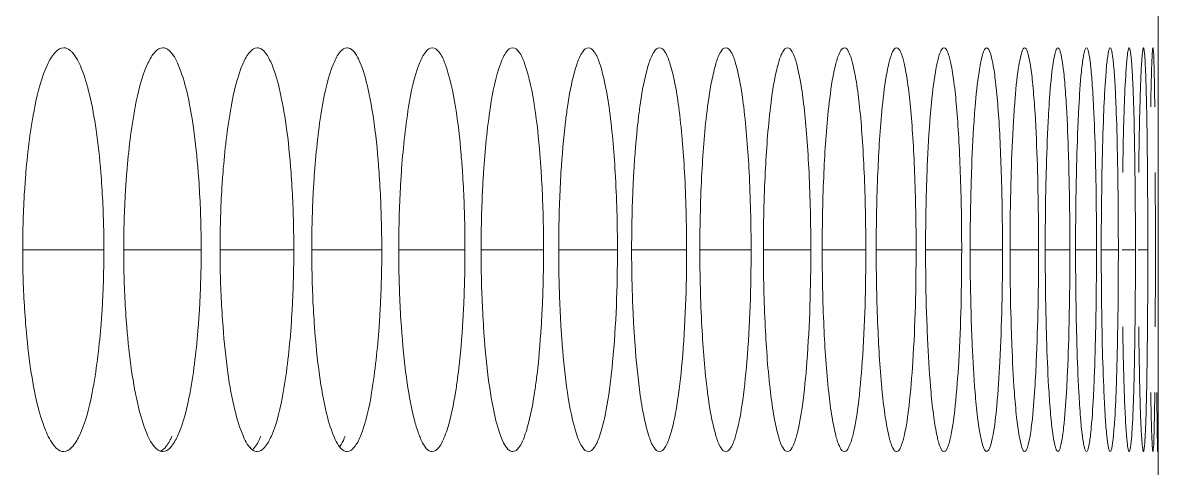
# Model space of a CAD drawing. Header units: millimetres. Extents: x 1177 to 4147, y 93 to 2194.
# Drawn here: x 2906.94 to 2923.81, y 1544.21 to 1550.83 of the extents above; entities that cross this region are included whole.
import ezdxf

# ---------------------------------------------------------------- set-up
doc = ezdxf.new("R2010")
doc.units = ezdxf.units.MM
doc.header["$LTSCALE"] = 0.1
doc.layers.get('0').update_dxf_attribs({"lineweight": 13})
doc.layers.add('标注', color=251, linetype='Continuous', lineweight=9)

msp = doc.modelspace()

# ---------------------------------------------------------------- linework, layer by layer
msp.add_line((2923.81, 1348.895), (2923.81, 1914.895))
at = {"layer": '标注'}
for p, q in [((2923.81, 1550.457), (2923.81, 1550.953)), ((2906.944, 1547.457), (2908.15, 1547.457)), ((2908.444, 1547.457), (2909.595, 1547.457)), ((2909.875, 1547.457), (2910.97, 1547.457)), ((2911.237, 1547.457), (2912.277, 1547.457)), ((2912.529, 1547.457), (2913.513, 1547.457)), ((2913.752, 1547.457), (2914.68, 1547.457)), ((2914.905, 1547.457), (2915.777, 1547.457)), ((2915.988, 1547.457), (2916.804, 1547.457)), ((2917.001, 1547.457), (2917.762, 1547.457)), ((2917.945, 1547.457), (2918.649, 1547.457)), ((2918.818, 1547.457), (2919.466, 1547.457)), ((2919.621, 1547.457), (2920.213, 1547.457)), ((2920.354, 1547.457), (2920.89, 1547.457)), ((2921.016, 1547.457), (2921.496, 1547.457)), ((2921.609, 1547.457), (2922.032, 1547.457)), ((2922.131, 1547.457), (2922.497, 1547.457)), ((2922.582, 1547.457), (2922.892, 1547.457)), ((2922.963, 1547.457), (2923.217, 1547.457)), ((2923.273, 1547.457), (2923.471, 1547.457)), ((2923.513, 1547.457), (2923.655, 1547.457)), ((2923.81, 1543.962), (2923.81, 1544.457))]:
    msp.add_line(p, q, dxfattribs=at)
for points, knots in [([(2907.553, 1550.457), (2907.509, 1550.457), (2907.404, 1550.387), (2907.351, 1550.287), (2907.321, 1550.226)], [0, 0, 0, 0, 0.389659, 1, 1, 1, 1]), ([(2907.677, 1550.391), (2907.667, 1550.401), (2907.633, 1550.434), (2907.586, 1550.457), (2907.553, 1550.457)], [0, 0, 0, 0, 0.295107, 1, 1, 1, 1]), ([(2908.104, 1548.605), (2908.087, 1548.816), (2908.045, 1549.205), (2907.954, 1549.725), (2907.84, 1550.114), (2907.739, 1550.324), (2907.677, 1550.391)], [0, 0, 0, 0, 0.343252, 0.632232, 0.852748, 1, 1, 1, 1]), ([(2909.025, 1550.457), (2908.983, 1550.457), (2908.882, 1550.385), (2908.833, 1550.287), (2908.804, 1550.226)], [0, 0, 0, 0, 0.384136, 1, 1, 1, 1]), ([(2909.115, 1550.419), (2909.108, 1550.425), (2909.082, 1550.445), (2909.049, 1550.457), (2909.025, 1550.457)], [0, 0, 0, 0, 0.282086, 1, 1, 1, 1]), ([(2909.551, 1548.605), (2909.534, 1548.826), (2909.492, 1549.23), (2909.399, 1549.768), (2909.285, 1550.155), (2909.18, 1550.363), (2909.115, 1550.419)], [0, 0, 0, 0, 0.353299, 0.646273, 0.86342, 1, 1, 1, 1]), ([(2910.428, 1550.457), (2910.388, 1550.457), (2910.291, 1550.383), (2910.245, 1550.287), (2910.218, 1550.226)], [0, 0, 0, 0, 0.378328, 1, 1, 1, 1]), ([(2910.929, 1548.605), (2910.912, 1548.837), (2910.871, 1549.258), (2910.775, 1549.808), (2910.671, 1550.17), (2910.57, 1550.361), (2910.514, 1550.423), (2910.485, 1550.44)], [0, 0, 0, 0, 0.364158, 0.661207, 0.874207, 0.947517, 1, 1, 1, 1]), ([(2911.762, 1550.457), (2911.723, 1550.457), (2911.63, 1550.381), (2911.589, 1550.286), (2911.563, 1550.226)], [0, 0, 0, 0, 0.37223, 1, 1, 1, 1]), ([(2912.237, 1548.605), (2912.22, 1548.847), (2912.179, 1549.285), (2912.083, 1549.849), (2911.978, 1550.212), (2911.876, 1550.393), (2911.817, 1550.445), (2911.788, 1550.453)], [0, 0, 0, 0, 0.376417, 0.678059, 0.88637, 0.953961, 1, 1, 1, 1]), ([(2913.027, 1550.457), (2912.989, 1550.457), (2912.9, 1550.379), (2912.862, 1550.286), (2912.838, 1550.226)], [0, 0, 0, 0, 0.36584, 1, 1, 1, 1]), ([(2913.372, 1549.578), (2913.336, 1549.797), (2913.276, 1550.085), (2913.153, 1550.379), (2913.064, 1550.457), (2913.027, 1550.457)], [0, 0, 0, 0, 0.68404, 0.884461, 1, 1, 1, 1]), ([(2914.222, 1550.457), (2914.185, 1550.457), (2914.101, 1550.376), (2914.066, 1550.286), (2914.043, 1550.226)], [0, 0, 0, 0, 0.359161, 1, 1, 1, 1]), ([(2914.547, 1549.578), (2914.514, 1549.797), (2914.456, 1550.084), (2914.342, 1550.376), (2914.258, 1550.457), (2914.222, 1550.457)], [0, 0, 0, 0, 0.688296, 0.888112, 1, 1, 1, 1]), ([(2915.347, 1550.457), (2915.312, 1550.457), (2915.232, 1550.374), (2915.2, 1550.286), (2915.179, 1550.226)], [0, 0, 0, 0, 0.352199, 1, 1, 1, 1]), ([(2915.777, 1547.457), (2915.777, 1547.84), (2915.758, 1548.548), (2915.687, 1549.382), (2915.599, 1549.92), (2915.525, 1550.199), (2915.461, 1550.374), (2915.381, 1550.457), (2915.347, 1550.457)], [0, 0, 0, 0, 0.372429, 0.689732, 0.811883, 0.904664, 0.966442, 1, 1, 1, 1]), ([(2916.402, 1550.457), (2916.369, 1550.457), (2916.293, 1550.371), (2916.265, 1550.285), (2916.245, 1550.226)], [0, 0, 0, 0, 0.34497, 1, 1, 1, 1]), ([(2916.804, 1547.457), (2916.804, 1547.84), (2916.786, 1548.548), (2916.72, 1549.381), (2916.638, 1549.92), (2916.568, 1550.198), (2916.51, 1550.371), (2916.435, 1550.457), (2916.402, 1550.457)], [0, 0, 0, 0, 0.373515, 0.691581, 0.813864, 0.906521, 0.967776, 1, 1, 1, 1]), ([(2917.387, 1550.457), (2917.355, 1550.457), (2917.285, 1550.368), (2917.259, 1550.285), (2917.241, 1550.226)], [0, 0, 0, 0, 0.337498, 1, 1, 1, 1]), ([(2917.762, 1547.457), (2917.762, 1547.84), (2917.745, 1548.548), (2917.683, 1549.381), (2917.607, 1549.919), (2917.542, 1550.198), (2917.489, 1550.368), (2917.419, 1550.457), (2917.387, 1550.457)], [0, 0, 0, 0, 0.374562, 0.693368, 0.815782, 0.908329, 0.969088, 1, 1, 1, 1]), ([(2918.302, 1550.457), (2918.272, 1550.457), (2918.207, 1550.365), (2918.184, 1550.285), (2918.167, 1550.226)], [0, 0, 0, 0, 0.329816, 1, 1, 1, 1]), ([(2918.649, 1547.457), (2918.649, 1547.84), (2918.637, 1548.396), (2918.595, 1549.103), (2918.554, 1549.552), (2918.506, 1549.918), (2918.446, 1550.199), (2918.397, 1550.366), (2918.333, 1550.457), (2918.302, 1550.457)], [0, 0, 0, 0, 0.375551, 0.545723, 0.695098, 0.817639, 0.910083, 0.970374, 1, 1, 1, 1]), ([(2919.148, 1550.457), (2919.119, 1550.457), (2919.059, 1550.362), (2919.038, 1550.285), (2919.023, 1550.226)], [0, 0, 0, 0, 0.321971, 1, 1, 1, 1]), ([(2919.466, 1547.457), (2919.466, 1547.84), (2919.455, 1548.396), (2919.417, 1549.103), (2919.379, 1549.552), (2919.335, 1549.918), (2919.279, 1550.199), (2919.235, 1550.363), (2919.176, 1550.457), (2919.148, 1550.457)], [0, 0, 0, 0, 0.376511, 0.547075, 0.696737, 0.819409, 0.911768, 0.971624, 1, 1, 1, 1]), ([(2919.923, 1550.457), (2919.895, 1550.457), (2919.841, 1550.359), (2919.823, 1550.284), (2919.809, 1550.226)], [0, 0, 0, 0, 0.314028, 1, 1, 1, 1]), ([(2920.213, 1547.457), (2920.213, 1547.84), (2920.203, 1548.396), (2920.168, 1549.103), (2920.134, 1549.552), (2920.094, 1549.917), (2920.043, 1550.199), (2920.003, 1550.359), (2919.95, 1550.457), (2919.923, 1550.457)], [0, 0, 0, 0, 0.37742, 0.548358, 0.698293, 0.821093, 0.913378, 0.972833, 1, 1, 1, 1]), ([(2920.627, 1550.457), (2920.601, 1550.457), (2920.554, 1550.356), (2920.537, 1550.284), (2920.524, 1550.226)], [0, 0, 0, 0, 0.306066, 1, 1, 1, 1]), ([(2920.89, 1547.457), (2920.89, 1547.84), (2920.881, 1548.396), (2920.849, 1549.103), (2920.818, 1549.552), (2920.782, 1549.916), (2920.737, 1550.2), (2920.7, 1550.356), (2920.654, 1550.457), (2920.627, 1550.457)], [0, 0, 0, 0, 0.378273, 0.549562, 0.699757, 0.822681, 0.914904, 0.973991, 1, 1, 1, 1]), ([(2921.262, 1550.457), (2921.252, 1550.457), (2921.23, 1550.437), (2921.198, 1550.36), (2921.181, 1550.284), (2921.169, 1550.226)], [0, 0, 0, 0, 0.108893, 0.304684, 1, 1, 1, 1]), ([(2921.496, 1547.457), (2921.496, 1547.84), (2921.488, 1548.396), (2921.46, 1549.103), (2921.433, 1549.551), (2921.399, 1549.919), (2921.362, 1550.192), (2921.324, 1550.36), (2921.293, 1550.437), (2921.271, 1550.457), (2921.262, 1550.457)], [0, 0, 0, 0, 0.378765, 0.550246, 0.700564, 0.823511, 0.915608, 0.974317, 0.990824, 1, 1, 1, 1]), ([(2921.826, 1550.457), (2921.817, 1550.457), (2921.798, 1550.436), (2921.77, 1550.36), (2921.754, 1550.284), (2921.744, 1550.226)], [0, 0, 0, 0, 0.101909, 0.296587, 1, 1, 1, 1]), ([(2921.973, 1549.578), (2921.964, 1549.702), (2921.947, 1549.919), (2921.915, 1550.191), (2921.881, 1550.359), (2921.854, 1550.436), (2921.834, 1550.457), (2921.826, 1550.457)], [0, 0, 0, 0, 0.412795, 0.721593, 0.917535, 0.971685, 1, 1, 1, 1]), ([(2922.32, 1550.457), (2922.312, 1550.457), (2922.295, 1550.434), (2922.271, 1550.36), (2922.257, 1550.284), (2922.249, 1550.226)], [0, 0, 0, 0, 0.094921, 0.288654, 1, 1, 1, 1]), ([(2922.447, 1549.578), (2922.439, 1549.702), (2922.424, 1549.919), (2922.397, 1550.19), (2922.367, 1550.36), (2922.344, 1550.434), (2922.327, 1550.457), (2922.32, 1550.457)], [0, 0, 0, 0, 0.414841, 0.724795, 0.920667, 0.973938, 1, 1, 1, 1]), ([(2922.743, 1550.457), (2922.736, 1550.457), (2922.721, 1550.433), (2922.71, 1550.391), (2922.695, 1550.316), (2922.687, 1550.259), (2922.683, 1550.226)], [0, 0, 0, 0, 0.088051, 0.280963, 0.585765, 1, 1, 1, 1]), ([(2922.85, 1549.578), (2922.844, 1549.702), (2922.831, 1549.918), (2922.809, 1550.168), (2922.79, 1550.316), (2922.775, 1550.391), (2922.764, 1550.433), (2922.75, 1550.457), (2922.743, 1550.457)], [0, 0, 0, 0, 0.416674, 0.727673, 0.840561, 0.923587, 0.976084, 1, 1, 1, 1]), ([(2923.096, 1550.457), (2923.089, 1550.457), (2923.078, 1550.431), (2923.069, 1550.391), (2923.056, 1550.316), (2923.05, 1550.259), (2923.046, 1550.226)], [0, 0, 0, 0, 0.08156, 0.273914, 0.581123, 1, 1, 1, 1]), ([(2923.183, 1549.578), (2923.178, 1549.702), (2923.168, 1549.917), (2923.15, 1550.168), (2923.134, 1550.316), (2923.122, 1550.391), (2923.113, 1550.431), (2923.102, 1550.457), (2923.096, 1550.457)], [0, 0, 0, 0, 0.418337, 0.730308, 0.843348, 0.926219, 0.978065, 1, 1, 1, 1]), ([(2923.378, 1550.457), (2923.372, 1550.457), (2923.365, 1550.429), (2923.356, 1550.391), (2923.347, 1550.315), (2923.342, 1550.259), (2923.339, 1550.226)], [0, 0, 0, 0, 0.07568, 0.267653, 0.577032, 1, 1, 1, 1]), ([(2923.445, 1549.578), (2923.441, 1549.702), (2923.435, 1549.876), (2923.424, 1550.091), (2923.416, 1550.217), (2923.407, 1550.315), (2923.399, 1550.391), (2923.391, 1550.429), (2923.384, 1550.457), (2923.378, 1550.457)], [0, 0, 0, 0, 0.419744, 0.590146, 0.732557, 0.845737, 0.928497, 0.979815, 1, 1, 1, 1]), ([(2923.59, 1550.457), (2923.584, 1550.457), (2923.582, 1550.428), (2923.573, 1550.392), (2923.568, 1550.315), (2923.564, 1550.259), (2923.562, 1550.226)], [0, 0, 0, 0, 0.070746, 0.262489, 0.57368, 1, 1, 1, 1]), ([(2923.637, 1549.578), (2923.634, 1549.702), (2923.63, 1549.876), (2923.622, 1550.091), (2923.617, 1550.217), (2923.61, 1550.315), (2923.605, 1550.392), (2923.597, 1550.428), (2923.595, 1550.457), (2923.59, 1550.457)], [0, 0, 0, 0, 0.42086, 0.591659, 0.73434, 0.847642, 0.930328, 0.98125, 1, 1, 1, 1]), ([(2923.731, 1550.457), (2923.726, 1550.457), (2923.728, 1550.426), (2923.719, 1550.393), (2923.718, 1550.314), (2923.715, 1550.259), (2923.714, 1550.226)], [0, 0, 0, 0, 0.067135, 0.25876, 0.571272, 1, 1, 1, 1]), ([(2923.758, 1549.578), (2923.756, 1549.702), (2923.754, 1549.876), (2923.75, 1550.091), (2923.747, 1550.217), (2923.742, 1550.314), (2923.742, 1550.392), (2923.733, 1550.426), (2923.736, 1550.457), (2923.731, 1550.457)], [0, 0, 0, 0, 0.421633, 0.592708, 0.735581, 0.848973, 0.931617, 0.982277, 1, 1, 1, 1]), ([(2907.321, 1550.226), (2907.222, 1550.023), (2907.088, 1549.479), (2907.019, 1548.931), (2906.992, 1548.605)], [0, 0, 0, 0, 0.407744, 1, 1, 1, 1]), ([(2908.804, 1550.226), (2908.709, 1550.022), (2908.581, 1549.478), (2908.516, 1548.931), (2908.49, 1548.605)], [0, 0, 0, 0, 0.407017, 1, 1, 1, 1]), ([(2910.218, 1550.226), (2910.128, 1550.021), (2910.006, 1549.477), (2909.944, 1548.931), (2909.919, 1548.605)], [0, 0, 0, 0, 0.406317, 1, 1, 1, 1]), ([(2911.563, 1550.226), (2911.476, 1550.02), (2911.361, 1549.476), (2911.302, 1548.931), (2911.278, 1548.605)], [0, 0, 0, 0, 0.405644, 1, 1, 1, 1]), ([(2912.838, 1550.226), (2912.755, 1550.019), (2912.647, 1549.475), (2912.591, 1548.93), (2912.568, 1548.605)], [0, 0, 0, 0, 0.405, 1, 1, 1, 1]), ([(2914.043, 1550.226), (2913.965, 1550.018), (2913.863, 1549.475), (2913.81, 1548.93), (2913.789, 1548.605)], [0, 0, 0, 0, 0.404385, 1, 1, 1, 1]), ([(2915.179, 1550.226), (2915.164, 1550.184), (2915.1, 1549.972), (2915.061, 1549.753), (2915.035, 1549.578)], [0, 0, 0, 0, 0.198383, 1, 1, 1, 1]), ([(2916.245, 1550.226), (2916.231, 1550.184), (2916.171, 1549.972), (2916.135, 1549.753), (2916.11, 1549.578)], [0, 0, 0, 0, 0.197891, 1, 1, 1, 1]), ([(2917.241, 1550.226), (2917.228, 1550.184), (2917.172, 1549.971), (2917.138, 1549.753), (2917.115, 1549.578)], [0, 0, 0, 0, 0.197424, 1, 1, 1, 1]), ([(2918.167, 1550.226), (2918.155, 1550.184), (2918.103, 1549.971), (2918.071, 1549.753), (2918.051, 1549.578)], [0, 0, 0, 0, 0.196983, 1, 1, 1, 1]), ([(2919.023, 1550.226), (2919.012, 1550.184), (2918.963, 1549.97), (2918.935, 1549.753), (2918.916, 1549.578)], [0, 0, 0, 0, 0.196571, 1, 1, 1, 1]), ([(2919.809, 1550.226), (2919.798, 1550.184), (2919.754, 1549.97), (2919.728, 1549.753), (2919.71, 1549.578)], [0, 0, 0, 0, 0.196188, 1, 1, 1, 1]), ([(2920.524, 1550.226), (2920.515, 1550.184), (2920.475, 1549.97), (2920.451, 1549.753), (2920.435, 1549.578)], [0, 0, 0, 0, 0.195836, 1, 1, 1, 1]), ([(2921.169, 1550.226), (2921.161, 1550.184), (2921.125, 1549.969), (2921.104, 1549.752), (2921.089, 1549.578)], [0, 0, 0, 0, 0.195515, 1, 1, 1, 1]), ([(2921.744, 1550.226), (2921.737, 1550.184), (2921.705, 1549.969), (2921.686, 1549.752), (2921.673, 1549.578)], [0, 0, 0, 0, 0.195227, 1, 1, 1, 1]), ([(2922.249, 1550.226), (2922.242, 1550.184), (2922.214, 1549.969), (2922.198, 1549.752), (2922.187, 1549.578)], [0, 0, 0, 0, 0.194971, 1, 1, 1, 1]), ([(2922.683, 1550.226), (2922.677, 1550.184), (2922.654, 1549.968), (2922.64, 1549.752), (2922.63, 1549.578)], [0, 0, 0, 0, 0.194751, 1, 1, 1, 1]), ([(2923.046, 1550.226), (2923.042, 1550.184), (2923.022, 1549.968), (2923.011, 1549.752), (2923.003, 1549.578)], [0, 0, 0, 0, 0.194565, 1, 1, 1, 1]), ([(2923.339, 1550.226), (2923.336, 1550.184), (2923.32, 1549.968), (2923.311, 1549.752), (2923.305, 1549.578)], [0, 0, 0, 0, 0.194414, 1, 1, 1, 1]), ([(2923.562, 1550.226), (2923.559, 1550.184), (2923.548, 1549.968), (2923.541, 1549.752), (2923.537, 1549.578)], [0, 0, 0, 0, 0.194299, 1, 1, 1, 1]), ([(2923.714, 1550.226), (2923.712, 1550.184), (2923.705, 1549.968), (2923.701, 1549.752), (2923.698, 1549.578)], [0, 0, 0, 0, 0.194221, 1, 1, 1, 1]), ([(2913.476, 1548.605), (2913.47, 1548.693), (2913.445, 1549.019), (2913.41, 1549.344), (2913.372, 1549.578)], [0, 0, 0, 0, 0.272672, 1, 1, 1, 1]), ([(2914.645, 1548.605), (2914.639, 1548.693), (2914.616, 1549.019), (2914.583, 1549.343), (2914.547, 1549.578)], [0, 0, 0, 0, 0.272763, 1, 1, 1, 1]), ([(2915.035, 1549.578), (2915.025, 1549.505), (2914.982, 1549.182), (2914.955, 1548.857), (2914.939, 1548.605)], [0, 0, 0, 0, 0.224658, 1, 1, 1, 1]), ([(2916.11, 1549.578), (2916.1, 1549.505), (2916.06, 1549.182), (2916.035, 1548.857), (2916.02, 1548.605)], [0, 0, 0, 0, 0.224554, 1, 1, 1, 1]), ([(2917.115, 1549.578), (2917.074, 1549.255), (2917.02, 1548.548), (2917.001, 1547.84), (2917.001, 1547.457)], [0, 0, 0, 0, 0.459902, 1, 1, 1, 1]), ([(2918.051, 1549.578), (2918.012, 1549.255), (2917.962, 1548.548), (2917.945, 1547.84), (2917.945, 1547.457)], [0, 0, 0, 0, 0.459787, 1, 1, 1, 1]), ([(2918.916, 1549.578), (2918.88, 1549.255), (2918.834, 1548.548), (2918.818, 1547.84), (2918.818, 1547.457)], [0, 0, 0, 0, 0.45968, 1, 1, 1, 1]), ([(2919.71, 1549.578), (2919.678, 1549.254), (2919.635, 1548.547), (2919.621, 1547.84), (2919.621, 1547.457)], [0, 0, 0, 0, 0.459581, 1, 1, 1, 1]), ([(2920.435, 1549.578), (2920.428, 1549.505), (2920.402, 1549.181), (2920.385, 1548.857), (2920.375, 1548.605)], [0, 0, 0, 0, 0.22413, 1, 1, 1, 1]), ([(2921.089, 1549.578), (2921.083, 1549.505), (2921.06, 1549.181), (2921.045, 1548.857), (2921.036, 1548.605)], [0, 0, 0, 0, 0.224066, 1, 1, 1, 1]), ([(2921.673, 1549.578), (2921.668, 1549.505), (2921.647, 1549.181), (2921.634, 1548.857), (2921.626, 1548.605)], [0, 0, 0, 0, 0.224008, 1, 1, 1, 1]), ([(2922.032, 1547.457), (2922.032, 1547.652), (2922.027, 1548.359), (2922.007, 1549.067), (2921.973, 1549.578)], [0, 0, 0, 0, 0.275595, 1, 1, 1, 1]), ([(2922.187, 1549.578), (2922.182, 1549.505), (2922.164, 1549.181), (2922.152, 1548.857), (2922.146, 1548.605)], [0, 0, 0, 0, 0.223957, 1, 1, 1, 1]), ([(2922.484, 1548.605), (2922.482, 1548.693), (2922.473, 1549.018), (2922.46, 1549.342), (2922.447, 1549.578)], [0, 0, 0, 0, 0.273384, 1, 1, 1, 1]), ([(2922.63, 1549.578), (2922.626, 1549.505), (2922.611, 1549.181), (2922.601, 1548.856), (2922.595, 1548.605)], [0, 0, 0, 0, 0.223913, 1, 1, 1, 1]), ([(2922.881, 1548.605), (2922.88, 1548.693), (2922.872, 1549.018), (2922.861, 1549.342), (2922.85, 1549.578)], [0, 0, 0, 0, 0.273416, 1, 1, 1, 1]), ([(2923.003, 1549.578), (2923, 1549.505), (2922.987, 1549.181), (2922.978, 1548.856), (2922.974, 1548.605)], [0, 0, 0, 0, 0.223876, 1, 1, 1, 1]), ([(2923.208, 1548.605), (2923.207, 1548.693), (2923.201, 1549.018), (2923.192, 1549.342), (2923.183, 1549.578)], [0, 0, 0, 0, 0.273443, 1, 1, 1, 1]), ([(2923.305, 1549.578), (2923.303, 1549.505), (2923.292, 1549.181), (2923.286, 1548.856), (2923.282, 1548.605)], [0, 0, 0, 0, 0.223846, 1, 1, 1, 1]), ([(2923.464, 1548.605), (2923.463, 1548.693), (2923.459, 1549.018), (2923.452, 1549.342), (2923.445, 1549.578)], [0, 0, 0, 0, 0.273464, 1, 1, 1, 1]), ([(2923.537, 1549.578), (2923.535, 1549.505), (2923.527, 1549.181), (2923.523, 1548.856), (2923.52, 1548.605)], [0, 0, 0, 0, 0.223823, 1, 1, 1, 1]), ([(2923.65, 1548.605), (2923.649, 1548.693), (2923.646, 1549.018), (2923.642, 1549.342), (2923.637, 1549.578)], [0, 0, 0, 0, 0.273479, 1, 1, 1, 1]), ([(2906.992, 1548.605), (2906.984, 1548.512), (2906.956, 1548.13), (2906.944, 1547.748), (2906.944, 1547.457)], [0, 0, 0, 0, 0.241968, 1, 1, 1, 1]), ([(2908.15, 1547.457), (2908.15, 1547.555), (2908.146, 1547.938), (2908.127, 1548.321), (2908.104, 1548.605)], [0, 0, 0, 0, 0.255908, 1, 1, 1, 1]), ([(2908.49, 1548.605), (2908.482, 1548.512), (2908.456, 1548.13), (2908.444, 1547.747), (2908.444, 1547.457)], [0, 0, 0, 0, 0.241932, 1, 1, 1, 1]), ([(2909.595, 1547.457), (2909.595, 1547.555), (2909.591, 1547.938), (2909.573, 1548.321), (2909.551, 1548.605)], [0, 0, 0, 0, 0.255929, 1, 1, 1, 1]), ([(2909.919, 1548.605), (2909.911, 1548.512), (2909.886, 1548.13), (2909.875, 1547.747), (2909.875, 1547.457)], [0, 0, 0, 0, 0.241898, 1, 1, 1, 1]), ([(2910.97, 1547.457), (2910.97, 1547.555), (2910.967, 1547.938), (2910.95, 1548.321), (2910.929, 1548.605)], [0, 0, 0, 0, 0.255949, 1, 1, 1, 1]), ([(2911.278, 1548.605), (2911.271, 1548.512), (2911.247, 1548.13), (2911.237, 1547.747), (2911.237, 1547.457)], [0, 0, 0, 0, 0.241865, 1, 1, 1, 1]), ([(2912.277, 1547.457), (2912.277, 1547.555), (2912.273, 1547.938), (2912.257, 1548.321), (2912.237, 1548.605)], [0, 0, 0, 0, 0.255968, 1, 1, 1, 1]), ([(2912.568, 1548.605), (2912.562, 1548.512), (2912.539, 1548.13), (2912.529, 1547.747), (2912.529, 1547.457)], [0, 0, 0, 0, 0.241834, 1, 1, 1, 1]), ([(2913.513, 1547.457), (2913.513, 1547.555), (2913.51, 1547.938), (2913.495, 1548.321), (2913.476, 1548.605)], [0, 0, 0, 0, 0.255986, 1, 1, 1, 1]), ([(2913.789, 1548.605), (2913.783, 1548.512), (2913.761, 1548.13), (2913.752, 1547.747), (2913.752, 1547.457)], [0, 0, 0, 0, 0.241805, 1, 1, 1, 1]), ([(2914.68, 1547.457), (2914.68, 1547.555), (2914.677, 1547.938), (2914.663, 1548.32), (2914.645, 1548.605)], [0, 0, 0, 0, 0.256003, 1, 1, 1, 1]), ([(2914.939, 1548.605), (2914.934, 1548.512), (2914.913, 1548.13), (2914.905, 1547.747), (2914.905, 1547.457)], [0, 0, 0, 0, 0.241777, 1, 1, 1, 1]), ([(2916.02, 1548.605), (2916.015, 1548.512), (2915.996, 1548.13), (2915.988, 1547.747), (2915.988, 1547.457)], [0, 0, 0, 0, 0.241751, 1, 1, 1, 1]), ([(2920.375, 1548.605), (2920.372, 1548.512), (2920.359, 1548.13), (2920.354, 1547.747), (2920.354, 1547.457)], [0, 0, 0, 0, 0.241646, 1, 1, 1, 1]), ([(2921.036, 1548.605), (2921.033, 1548.512), (2921.021, 1548.13), (2921.016, 1547.747), (2921.016, 1547.457)], [0, 0, 0, 0, 0.24163, 1, 1, 1, 1]), ([(2921.626, 1548.605), (2921.623, 1548.512), (2921.613, 1548.13), (2921.609, 1547.747), (2921.609, 1547.457)], [0, 0, 0, 0, 0.241616, 1, 1, 1, 1]), ([(2922.146, 1548.605), (2922.143, 1548.512), (2922.134, 1548.13), (2922.131, 1547.747), (2922.131, 1547.457)], [0, 0, 0, 0, 0.241603, 1, 1, 1, 1]), ([(2922.497, 1547.457), (2922.497, 1547.555), (2922.496, 1547.938), (2922.491, 1548.32), (2922.484, 1548.605)], [0, 0, 0, 0, 0.256117, 1, 1, 1, 1]), ([(2922.595, 1548.605), (2922.593, 1548.512), (2922.585, 1548.13), (2922.582, 1547.747), (2922.582, 1547.457)], [0, 0, 0, 0, 0.241592, 1, 1, 1, 1]), ([(2922.892, 1547.457), (2922.892, 1547.555), (2922.892, 1547.938), (2922.887, 1548.32), (2922.881, 1548.605)], [0, 0, 0, 0, 0.256123, 1, 1, 1, 1]), ([(2922.974, 1548.605), (2922.972, 1548.512), (2922.966, 1548.13), (2922.963, 1547.747), (2922.963, 1547.457)], [0, 0, 0, 0, 0.241583, 1, 1, 1, 1]), ([(2923.217, 1547.457), (2923.217, 1547.555), (2923.216, 1547.938), (2923.213, 1548.32), (2923.208, 1548.605)], [0, 0, 0, 0, 0.256128, 1, 1, 1, 1]), ([(2923.471, 1547.457), (2923.471, 1547.555), (2923.47, 1547.938), (2923.468, 1548.32), (2923.464, 1548.605)], [0, 0, 0, 0, 0.256131, 1, 1, 1, 1]), ([(2923.655, 1547.457), (2923.655, 1547.555), (2923.654, 1547.938), (2923.652, 1548.32), (2923.65, 1548.605)], [0, 0, 0, 0, 0.256134, 1, 1, 1, 1]), ([(2923.767, 1547.457), (2923.767, 1547.555), (2923.767, 1547.938), (2923.766, 1548.32), (2923.765, 1548.605)], [0, 0, 0, 0, 0.256136, 1, 1, 1, 1]), ([(2906.944, 1547.457), (2906.944, 1547.359), (2906.948, 1546.977), (2906.967, 1546.594), (2906.992, 1546.31)], [0, 0, 0, 0, 0.255891, 1, 1, 1, 1]), ([(2908.104, 1546.31), (2908.112, 1546.402), (2908.139, 1546.784), (2908.15, 1547.167), (2908.15, 1547.457)], [0, 0, 0, 0, 0.24194, 1, 1, 1, 1]), ([(2908.444, 1547.457), (2908.444, 1547.359), (2908.448, 1546.977), (2908.467, 1546.594), (2908.49, 1546.31)], [0, 0, 0, 0, 0.255912, 1, 1, 1, 1]), ([(2909.551, 1546.31), (2909.558, 1546.402), (2909.584, 1546.784), (2909.595, 1547.167), (2909.595, 1547.457)], [0, 0, 0, 0, 0.241906, 1, 1, 1, 1]), ([(2909.875, 1547.457), (2909.875, 1547.359), (2909.879, 1546.977), (2909.897, 1546.594), (2909.919, 1546.31)], [0, 0, 0, 0, 0.255933, 1, 1, 1, 1]), ([(2910.929, 1546.31), (2910.936, 1546.402), (2910.96, 1546.784), (2910.97, 1547.167), (2910.97, 1547.457)], [0, 0, 0, 0, 0.241873, 1, 1, 1, 1]), ([(2911.237, 1547.457), (2911.237, 1547.359), (2911.241, 1546.977), (2911.257, 1546.594), (2911.278, 1546.31)], [0, 0, 0, 0, 0.255953, 1, 1, 1, 1]), ([(2912.237, 1546.31), (2912.244, 1546.402), (2912.267, 1546.784), (2912.277, 1547.167), (2912.277, 1547.457)], [0, 0, 0, 0, 0.241842, 1, 1, 1, 1]), ([(2912.529, 1547.457), (2912.529, 1547.359), (2912.533, 1546.977), (2912.548, 1546.594), (2912.568, 1546.31)], [0, 0, 0, 0, 0.255971, 1, 1, 1, 1]), ([(2913.476, 1546.31), (2913.482, 1546.402), (2913.504, 1546.784), (2913.513, 1547.167), (2913.513, 1547.457)], [0, 0, 0, 0, 0.241812, 1, 1, 1, 1]), ([(2913.752, 1547.457), (2913.752, 1547.359), (2913.755, 1546.977), (2913.77, 1546.594), (2913.789, 1546.31)], [0, 0, 0, 0, 0.255989, 1, 1, 1, 1]), ([(2914.645, 1546.31), (2914.651, 1546.402), (2914.671, 1546.784), (2914.68, 1547.167), (2914.68, 1547.457)], [0, 0, 0, 0, 0.241784, 1, 1, 1, 1]), ([(2914.905, 1547.457), (2914.905, 1547.359), (2914.908, 1546.977), (2914.922, 1546.594), (2914.939, 1546.31)], [0, 0, 0, 0, 0.256006, 1, 1, 1, 1]), ([(2915.512, 1544.689), (2915.563, 1544.835), (2915.64, 1545.202), (2915.751, 1546.125), (2915.777, 1546.901), (2915.777, 1547.457)], [0, 0, 0, 0, 0.166119, 0.401654, 1, 1, 1, 1]), ([(2915.988, 1547.457), (2915.988, 1547.359), (2915.991, 1546.977), (2916.004, 1546.594), (2916.02, 1546.31)], [0, 0, 0, 0, 0.256022, 1, 1, 1, 1]), ([(2916.557, 1544.689), (2916.604, 1544.835), (2916.676, 1545.203), (2916.78, 1546.125), (2916.804, 1546.901), (2916.804, 1547.457)], [0, 0, 0, 0, 0.165692, 0.401192, 1, 1, 1, 1]), ([(2917.001, 1547.457), (2917.001, 1547.075), (2917.02, 1546.367), (2917.074, 1545.66), (2917.115, 1545.337)], [0, 0, 0, 0, 0.540098, 1, 1, 1, 1]), ([(2917.532, 1544.689), (2917.576, 1544.836), (2917.642, 1545.203), (2917.739, 1546.126), (2917.762, 1546.901), (2917.762, 1547.457)], [0, 0, 0, 0, 0.165291, 0.400759, 1, 1, 1, 1]), ([(2917.945, 1547.457), (2917.945, 1547.075), (2917.962, 1546.367), (2918.012, 1545.66), (2918.051, 1545.337)], [0, 0, 0, 0, 0.540213, 1, 1, 1, 1]), ([(2918.436, 1544.689), (2918.477, 1544.836), (2918.539, 1545.204), (2918.628, 1546.126), (2918.649, 1546.901), (2918.649, 1547.457)], [0, 0, 0, 0, 0.164917, 0.400355, 1, 1, 1, 1]), ([(2918.818, 1547.457), (2918.818, 1547.075), (2918.834, 1546.367), (2918.88, 1545.66), (2918.916, 1545.337)], [0, 0, 0, 0, 0.54032, 1, 1, 1, 1]), ([(2919.271, 1544.689), (2919.309, 1544.837), (2919.365, 1545.204), (2919.447, 1546.127), (2919.466, 1546.901), (2919.466, 1547.457)], [0, 0, 0, 0, 0.164569, 0.399981, 1, 1, 1, 1]), ([(2919.621, 1547.457), (2919.621, 1547.075), (2919.635, 1546.367), (2919.678, 1545.66), (2919.71, 1545.337)], [0, 0, 0, 0, 0.540419, 1, 1, 1, 1]), ([(2920.035, 1544.689), (2920.07, 1544.837), (2920.121, 1545.205), (2920.195, 1546.127), (2920.213, 1546.902), (2920.213, 1547.457)], [0, 0, 0, 0, 0.164249, 0.399636, 1, 1, 1, 1]), ([(2920.354, 1547.457), (2920.354, 1547.359), (2920.356, 1546.977), (2920.364, 1546.594), (2920.375, 1546.31)], [0, 0, 0, 0, 0.256086, 1, 1, 1, 1]), ([(2920.729, 1544.689), (2920.76, 1544.837), (2920.806, 1545.205), (2920.874, 1546.127), (2920.89, 1546.902), (2920.89, 1547.457)], [0, 0, 0, 0, 0.163958, 0.399322, 1, 1, 1, 1]), ([(2921.016, 1547.457), (2921.016, 1547.359), (2921.018, 1546.977), (2921.026, 1546.594), (2921.036, 1546.31)], [0, 0, 0, 0, 0.256095, 1, 1, 1, 1]), ([(2921.353, 1544.689), (2921.381, 1544.838), (2921.422, 1545.205), (2921.482, 1546.128), (2921.496, 1546.902), (2921.496, 1547.457)], [0, 0, 0, 0, 0.163694, 0.399039, 1, 1, 1, 1]), ([(2921.609, 1547.457), (2921.609, 1547.359), (2921.61, 1546.977), (2921.617, 1546.594), (2921.626, 1546.31)], [0, 0, 0, 0, 0.256104, 1, 1, 1, 1]), ([(2921.973, 1545.337), (2921.983, 1545.488), (2922.02, 1546.194), (2922.032, 1546.902), (2922.032, 1547.457)], [0, 0, 0, 0, 0.214546, 1, 1, 1, 1]), ([(2922.131, 1547.457), (2922.131, 1547.359), (2922.132, 1546.977), (2922.138, 1546.594), (2922.146, 1546.31)], [0, 0, 0, 0, 0.256112, 1, 1, 1, 1]), ([(2922.484, 1546.31), (2922.486, 1546.402), (2922.494, 1546.785), (2922.497, 1547.167), (2922.497, 1547.457)], [0, 0, 0, 0, 0.241594, 1, 1, 1, 1]), ([(2922.582, 1547.457), (2922.582, 1547.359), (2922.583, 1546.977), (2922.588, 1546.594), (2922.595, 1546.31)], [0, 0, 0, 0, 0.256118, 1, 1, 1, 1]), ([(2922.881, 1546.31), (2922.883, 1546.402), (2922.89, 1546.785), (2922.892, 1547.167), (2922.892, 1547.457)], [0, 0, 0, 0, 0.241585, 1, 1, 1, 1]), ([(2922.963, 1547.457), (2922.963, 1547.359), (2922.964, 1546.977), (2922.968, 1546.595), (2922.974, 1546.31)], [0, 0, 0, 0, 0.256124, 1, 1, 1, 1]), ([(2923.208, 1546.31), (2923.21, 1546.402), (2923.215, 1546.785), (2923.217, 1547.167), (2923.217, 1547.457)], [0, 0, 0, 0, 0.241577, 1, 1, 1, 1]), ([(2923.464, 1546.31), (2923.465, 1546.402), (2923.469, 1546.785), (2923.471, 1547.167), (2923.471, 1547.457)], [0, 0, 0, 0, 0.241571, 1, 1, 1, 1]), ([(2923.65, 1546.31), (2923.651, 1546.402), (2923.653, 1546.785), (2923.655, 1547.167), (2923.655, 1547.457)], [0, 0, 0, 0, 0.241566, 1, 1, 1, 1]), ([(2923.765, 1546.31), (2923.765, 1546.402), (2923.767, 1546.785), (2923.767, 1547.167), (2923.767, 1547.457)], [0, 0, 0, 0, 0.241563, 1, 1, 1, 1]), ([(2906.992, 1546.31), (2907.009, 1546.102), (2907.051, 1545.719), (2907.143, 1545.205), (2907.257, 1544.817), (2907.357, 1544.606), (2907.417, 1544.536)], [0, 0, 0, 0, 0.339935, 0.62764, 0.849308, 1, 1, 1, 1]), ([(2907.782, 1544.689), (2907.88, 1544.892), (2908.011, 1545.436), (2908.078, 1545.984), (2908.104, 1546.31)], [0, 0, 0, 0, 0.407475, 1, 1, 1, 1]), ([(2908.49, 1546.31), (2908.507, 1546.092), (2908.55, 1545.693), (2908.643, 1545.161), (2908.758, 1544.774), (2908.861, 1544.565), (2908.925, 1544.505)], [0, 0, 0, 0, 0.349668, 0.641268, 0.859711, 1, 1, 1, 1]), ([(2909.244, 1544.689), (2909.338, 1544.893), (2909.463, 1545.437), (2909.526, 1545.984), (2909.551, 1546.31)], [0, 0, 0, 0, 0.406757, 1, 1, 1, 1]), ([(2909.919, 1546.31), (2909.936, 1546.082), (2909.978, 1545.667), (2910.074, 1545.118), (2910.189, 1544.734), (2910.294, 1544.528), (2910.361, 1544.481)], [0, 0, 0, 0, 0.360647, 0.656591, 0.871311, 1, 1, 1, 1]), ([(2910.637, 1544.689), (2910.726, 1544.894), (2910.845, 1545.438), (2910.905, 1545.984), (2910.929, 1546.31)], [0, 0, 0, 0, 0.406066, 1, 1, 1, 1]), ([(2911.278, 1546.31), (2911.296, 1546.071), (2911.338, 1545.639), (2911.435, 1545.079), (2911.54, 1544.717), (2911.642, 1544.532), (2911.698, 1544.476), (2911.727, 1544.465)], [0, 0, 0, 0, 0.372333, 0.672575, 0.882635, 0.952132, 1, 1, 1, 1]), ([(2911.96, 1544.689), (2912.045, 1544.895), (2912.157, 1545.439), (2912.214, 1545.984), (2912.237, 1546.31)], [0, 0, 0, 0, 0.405403, 1, 1, 1, 1]), ([(2912.568, 1546.31), (2912.586, 1546.057), (2912.629, 1545.605), (2912.715, 1545.087), (2912.808, 1544.761), (2912.877, 1544.588), (2912.962, 1544.457), (2913.027, 1544.457)], [0, 0, 0, 0, 0.389161, 0.695877, 0.811486, 0.900262, 1, 1, 1, 1]), ([(2913.372, 1545.337), (2913.384, 1545.409), (2913.43, 1545.732), (2913.459, 1546.058), (2913.476, 1546.31)], [0, 0, 0, 0, 0.224828, 1, 1, 1, 1]), ([(2913.789, 1546.31), (2913.805, 1546.058), (2913.845, 1545.606), (2913.937, 1545.03), (2914.039, 1544.669), (2914.136, 1544.497), (2914.196, 1544.457), (2914.222, 1544.457)], [0, 0, 0, 0, 0.389812, 0.696656, 0.899917, 0.961012, 1, 1, 1, 1]), ([(2914.547, 1545.337), (2914.558, 1545.409), (2914.602, 1545.732), (2914.629, 1546.058), (2914.645, 1546.31)], [0, 0, 0, 0, 0.224714, 1, 1, 1, 1]), ([(2914.939, 1546.31), (2914.945, 1546.221), (2914.968, 1545.896), (2915.001, 1545.571), (2915.035, 1545.337)], [0, 0, 0, 0, 0.272803, 1, 1, 1, 1]), ([(2916.02, 1546.31), (2916.026, 1546.221), (2916.047, 1545.896), (2916.078, 1545.571), (2916.11, 1545.337)], [0, 0, 0, 0, 0.272887, 1, 1, 1, 1]), ([(2920.375, 1546.31), (2920.379, 1546.221), (2920.393, 1545.897), (2920.413, 1545.572), (2920.435, 1545.337)], [0, 0, 0, 0, 0.273226, 1, 1, 1, 1]), ([(2921.036, 1546.31), (2921.039, 1546.221), (2921.052, 1545.897), (2921.07, 1545.572), (2921.089, 1545.337)], [0, 0, 0, 0, 0.273277, 1, 1, 1, 1]), ([(2921.626, 1546.31), (2921.629, 1546.221), (2921.64, 1545.897), (2921.656, 1545.572), (2921.673, 1545.337)], [0, 0, 0, 0, 0.273324, 1, 1, 1, 1]), ([(2922.146, 1546.31), (2922.148, 1546.221), (2922.158, 1545.897), (2922.172, 1545.572), (2922.187, 1545.337)], [0, 0, 0, 0, 0.273364, 1, 1, 1, 1]), ([(2922.447, 1545.337), (2922.451, 1545.409), (2922.468, 1545.734), (2922.478, 1546.058), (2922.484, 1546.31)], [0, 0, 0, 0, 0.223934, 1, 1, 1, 1]), ([(2922.595, 1546.31), (2922.597, 1546.221), (2922.605, 1545.897), (2922.617, 1545.572), (2922.63, 1545.337)], [0, 0, 0, 0, 0.2734, 1, 1, 1, 1]), ([(2922.85, 1545.337), (2922.853, 1545.409), (2922.868, 1545.734), (2922.876, 1546.058), (2922.881, 1546.31)], [0, 0, 0, 0, 0.223894, 1, 1, 1, 1]), ([(2922.974, 1546.31), (2922.975, 1546.221), (2922.982, 1545.897), (2922.992, 1545.572), (2923.003, 1545.337)], [0, 0, 0, 0, 0.273429, 1, 1, 1, 1]), ([(2923.183, 1545.337), (2923.186, 1545.409), (2923.197, 1545.734), (2923.204, 1546.058), (2923.208, 1546.31)], [0, 0, 0, 0, 0.22386, 1, 1, 1, 1]), ([(2923.282, 1546.31), (2923.283, 1546.221), (2923.289, 1545.897), (2923.297, 1545.572), (2923.305, 1545.337)], [0, 0, 0, 0, 0.273453, 1, 1, 1, 1]), ([(2923.445, 1545.337), (2923.447, 1545.409), (2923.456, 1545.734), (2923.461, 1546.058), (2923.464, 1546.31)], [0, 0, 0, 0, 0.223834, 1, 1, 1, 1]), ([(2923.52, 1546.31), (2923.521, 1546.221), (2923.525, 1545.897), (2923.531, 1545.572), (2923.537, 1545.337)], [0, 0, 0, 0, 0.273472, 1, 1, 1, 1]), ([(2923.637, 1545.337), (2923.638, 1545.409), (2923.644, 1545.734), (2923.648, 1546.058), (2923.65, 1546.31)], [0, 0, 0, 0, 0.223814, 1, 1, 1, 1]), ([(2913.214, 1544.689), (2913.23, 1544.73), (2913.301, 1544.941), (2913.344, 1545.161), (2913.372, 1545.337)], [0, 0, 0, 0, 0.199302, 1, 1, 1, 1]), ([(2914.398, 1544.689), (2914.413, 1544.73), (2914.48, 1544.942), (2914.52, 1545.161), (2914.547, 1545.337)], [0, 0, 0, 0, 0.198767, 1, 1, 1, 1]), ([(2915.035, 1545.337), (2915.068, 1545.118), (2915.123, 1544.831), (2915.232, 1544.541), (2915.312, 1544.457), (2915.347, 1544.457)], [0, 0, 0, 0, 0.692122, 0.891575, 1, 1, 1, 1]), ([(2916.11, 1545.337), (2916.128, 1545.212), (2916.162, 1544.995), (2916.233, 1544.716), (2916.293, 1544.543), (2916.369, 1544.457), (2916.402, 1544.457)], [0, 0, 0, 0, 0.396145, 0.696516, 0.895316, 1, 1, 1, 1]), ([(2917.115, 1545.337), (2917.131, 1545.212), (2917.163, 1544.996), (2917.23, 1544.716), (2917.285, 1544.546), (2917.355, 1544.457), (2917.387, 1544.457)], [0, 0, 0, 0, 0.39889, 0.700646, 0.898977, 1, 1, 1, 1]), ([(2918.051, 1545.337), (2918.065, 1545.213), (2918.095, 1544.997), (2918.157, 1544.716), (2918.207, 1544.549), (2918.272, 1544.457), (2918.302, 1544.457)], [0, 0, 0, 0, 0.401577, 0.704706, 0.902616, 1, 1, 1, 1]), ([(2918.916, 1545.337), (2918.929, 1545.213), (2918.956, 1544.997), (2919.014, 1544.716), (2919.059, 1544.552), (2919.119, 1544.457), (2919.148, 1544.457)], [0, 0, 0, 0, 0.404191, 0.708673, 0.906209, 1, 1, 1, 1]), ([(2919.71, 1545.337), (2919.723, 1545.213), (2919.747, 1544.998), (2919.8, 1544.715), (2919.842, 1544.555), (2919.895, 1544.457), (2919.923, 1544.457)], [0, 0, 0, 0, 0.406714, 0.712519, 0.90973, 1, 1, 1, 1]), ([(2920.435, 1545.337), (2920.446, 1545.213), (2920.469, 1544.999), (2920.516, 1544.715), (2920.554, 1544.559), (2920.601, 1544.457), (2920.627, 1544.457)], [0, 0, 0, 0, 0.409128, 0.716215, 0.913149, 1, 1, 1, 1]), ([(2921.089, 1545.337), (2921.1, 1545.213), (2921.121, 1544.996), (2921.159, 1544.723), (2921.198, 1544.555), (2921.23, 1544.478), (2921.252, 1544.457), (2921.262, 1544.457)], [0, 0, 0, 0, 0.410337, 0.717846, 0.914038, 0.96928, 1, 1, 1, 1]), ([(2921.673, 1545.337), (2921.682, 1545.213), (2921.701, 1544.996), (2921.735, 1544.723), (2921.77, 1544.555), (2921.798, 1544.479), (2921.817, 1544.457), (2921.826, 1544.457)], [0, 0, 0, 0, 0.412556, 0.72129, 0.917343, 0.971601, 1, 1, 1, 1]), ([(2921.906, 1544.689), (2921.913, 1544.731), (2921.943, 1544.946), (2921.961, 1545.162), (2921.973, 1545.337)], [0, 0, 0, 0, 0.195157, 1, 1, 1, 1]), ([(2922.187, 1545.337), (2922.195, 1545.213), (2922.211, 1544.996), (2922.241, 1544.724), (2922.271, 1544.555), (2922.295, 1544.481), (2922.312, 1544.457), (2922.32, 1544.457)], [0, 0, 0, 0, 0.414625, 0.724518, 0.920485, 0.973854, 1, 1, 1, 1]), ([(2922.389, 1544.689), (2922.395, 1544.731), (2922.421, 1544.946), (2922.436, 1545.162), (2922.447, 1545.337)], [0, 0, 0, 0, 0.194911, 1, 1, 1, 1]), ([(2922.63, 1545.337), (2922.637, 1545.213), (2922.651, 1544.997), (2922.674, 1544.747), (2922.695, 1544.599), (2922.71, 1544.524), (2922.721, 1544.482), (2922.736, 1544.457), (2922.743, 1544.457)], [0, 0, 0, 0, 0.416482, 0.727426, 0.840337, 0.92342, 0.976003, 1, 1, 1, 1]), ([(2922.801, 1544.689), (2922.806, 1544.731), (2922.829, 1544.946), (2922.841, 1545.163), (2922.85, 1545.337)], [0, 0, 0, 0, 0.194699, 1, 1, 1, 1]), ([(2923.003, 1545.337), (2923.009, 1545.213), (2923.02, 1544.997), (2923.039, 1544.747), (2923.056, 1544.599), (2923.069, 1544.524), (2923.078, 1544.484), (2923.089, 1544.457), (2923.096, 1544.457)], [0, 0, 0, 0, 0.418174, 0.730095, 0.843153, 0.926071, 0.977989, 1, 1, 1, 1]), ([(2923.143, 1544.689), (2923.147, 1544.731), (2923.166, 1544.947), (2923.176, 1545.163), (2923.183, 1545.337)], [0, 0, 0, 0, 0.194522, 1, 1, 1, 1]), ([(2923.305, 1545.337), (2923.31, 1545.213), (2923.317, 1545.039), (2923.329, 1544.823), (2923.338, 1544.697), (2923.347, 1544.6), (2923.356, 1544.523), (2923.365, 1544.485), (2923.372, 1544.457), (2923.378, 1544.457)], [0, 0, 0, 0, 0.419612, 0.589982, 0.732383, 0.845577, 0.928373, 0.979748, 1, 1, 1, 1]), ([(2923.415, 1544.689), (2923.418, 1544.731), (2923.432, 1544.947), (2923.44, 1545.163), (2923.445, 1545.337)], [0, 0, 0, 0, 0.194381, 1, 1, 1, 1]), ([(2923.537, 1545.337), (2923.54, 1545.213), (2923.545, 1545.039), (2923.554, 1544.823), (2923.561, 1544.697), (2923.568, 1544.6), (2923.573, 1544.523), (2923.582, 1544.487), (2923.584, 1544.457), (2923.59, 1544.457)], [0, 0, 0, 0, 0.420763, 0.591537, 0.73421, 0.847522, 0.930234, 0.981197, 1, 1, 1, 1]), ([(2923.616, 1544.689), (2923.618, 1544.731), (2923.628, 1544.947), (2923.633, 1545.163), (2923.637, 1545.337)], [0, 0, 0, 0, 0.194275, 1, 1, 1, 1]), ([(2923.698, 1545.337), (2923.7, 1545.213), (2923.703, 1545.039), (2923.709, 1544.823), (2923.713, 1544.697), (2923.718, 1544.6), (2923.719, 1544.522), (2923.728, 1544.488), (2923.726, 1544.457), (2923.731, 1544.457)], [0, 0, 0, 0, 0.421573, 0.592633, 0.735501, 0.848899, 0.931558, 0.982243, 1, 1, 1, 1]), ([(2923.746, 1544.689), (2923.747, 1544.731), (2923.753, 1544.947), (2923.756, 1545.163), (2923.758, 1545.337)], [0, 0, 0, 0, 0.194207, 1, 1, 1, 1]), ([(2923.789, 1545.337), (2923.789, 1545.213), (2923.791, 1545.039), (2923.793, 1544.823), (2923.795, 1544.698), (2923.797, 1544.599), (2923.798, 1544.532), (2923.799, 1544.494), (2923.799, 1544.474), (2923.802, 1544.465), (2923.8, 1544.457), (2923.801, 1544.457)], [0, 0, 0, 0, 0.421991, 0.593198, 0.736164, 0.849605, 0.932235, 0.961597, 0.982776, 0.995618, 1, 1, 1, 1]), ([(2907.553, 1544.457), (2907.596, 1544.457), (2907.701, 1544.528), (2907.752, 1544.627), (2907.782, 1544.689)], [0, 0, 0, 0, 0.389686, 1, 1, 1, 1]), ([(2908.989, 1544.464), (2909.025, 1544.477), (2909.096, 1544.55), (2909.138, 1544.636), (2909.161, 1544.689)], [0, 0, 0, 0, 0.398504, 1, 1, 1, 1]), ([(2909.025, 1544.457), (2909.067, 1544.457), (2909.168, 1544.53), (2909.216, 1544.628), (2909.244, 1544.689)], [0, 0, 0, 0, 0.384127, 1, 1, 1, 1]), ([(2910.356, 1544.487), (2910.368, 1544.497), (2910.423, 1544.555), (2910.458, 1544.629), (2910.482, 1544.689)], [0, 0, 0, 0, 0.193099, 1, 1, 1, 1]), ([(2910.428, 1544.457), (2910.469, 1544.457), (2910.566, 1544.532), (2910.61, 1544.628), (2910.637, 1544.689)], [0, 0, 0, 0, 0.37828, 1, 1, 1, 1]), ([(2911.653, 1544.531), (2911.661, 1544.542), (2911.693, 1544.591), (2911.717, 1544.645), (2911.734, 1544.689)], [0, 0, 0, 0, 0.212146, 1, 1, 1, 1]), ([(2911.762, 1544.457), (2911.801, 1544.457), (2911.894, 1544.534), (2911.935, 1544.628), (2911.96, 1544.689)], [0, 0, 0, 0, 0.372142, 1, 1, 1, 1]), ([(2913.027, 1544.457), (2913.064, 1544.457), (2913.153, 1544.536), (2913.19, 1544.629), (2913.214, 1544.689)], [0, 0, 0, 0, 0.36571, 1, 1, 1, 1]), ([(2914.222, 1544.457), (2914.258, 1544.457), (2914.342, 1544.538), (2914.376, 1544.629), (2914.398, 1544.689)], [0, 0, 0, 0, 0.358988, 1, 1, 1, 1]), ([(2915.347, 1544.457), (2915.381, 1544.457), (2915.461, 1544.541), (2915.492, 1544.629), (2915.512, 1544.689)], [0, 0, 0, 0, 0.351982, 1, 1, 1, 1]), ([(2916.402, 1544.457), (2916.435, 1544.457), (2916.51, 1544.544), (2916.538, 1544.629), (2916.557, 1544.689)], [0, 0, 0, 0, 0.34471, 1, 1, 1, 1]), ([(2917.387, 1544.457), (2917.419, 1544.457), (2917.489, 1544.546), (2917.514, 1544.63), (2917.532, 1544.689)], [0, 0, 0, 0, 0.337196, 1, 1, 1, 1]), ([(2918.302, 1544.457), (2918.333, 1544.457), (2918.397, 1544.549), (2918.42, 1544.63), (2918.436, 1544.689)], [0, 0, 0, 0, 0.329473, 1, 1, 1, 1]), ([(2919.148, 1544.457), (2919.176, 1544.457), (2919.236, 1544.553), (2919.255, 1544.63), (2919.271, 1544.689)], [0, 0, 0, 0, 0.321593, 1, 1, 1, 1]), ([(2919.923, 1544.457), (2919.95, 1544.457), (2920.003, 1544.556), (2920.021, 1544.63), (2920.035, 1544.689)], [0, 0, 0, 0, 0.313618, 1, 1, 1, 1]), ([(2920.627, 1544.457), (2920.654, 1544.457), (2920.7, 1544.559), (2920.716, 1544.631), (2920.729, 1544.689)], [0, 0, 0, 0, 0.305632, 1, 1, 1, 1]), ([(2921.262, 1544.457), (2921.271, 1544.457), (2921.293, 1544.478), (2921.324, 1544.555), (2921.342, 1544.631), (2921.353, 1544.689)], [0, 0, 0, 0, 0.10873, 0.304328, 1, 1, 1, 1]), ([(2921.826, 1544.457), (2921.834, 1544.457), (2921.854, 1544.479), (2921.881, 1544.555), (2921.896, 1544.631), (2921.906, 1544.689)], [0, 0, 0, 0, 0.10172, 0.296219, 1, 1, 1, 1]), ([(2922.32, 1544.457), (2922.327, 1544.457), (2922.344, 1544.481), (2922.367, 1544.555), (2922.38, 1544.631), (2922.389, 1544.689)], [0, 0, 0, 0, 0.094713, 0.288283, 1, 1, 1, 1]), ([(2922.743, 1544.457), (2922.75, 1544.457), (2922.764, 1544.482), (2922.775, 1544.524), (2922.79, 1544.599), (2922.797, 1544.656), (2922.801, 1544.689)], [0, 0, 0, 0, 0.087832, 0.280603, 0.585474, 1, 1, 1, 1]), ([(2923.096, 1544.457), (2923.102, 1544.457), (2923.113, 1544.484), (2923.122, 1544.524), (2923.134, 1544.599), (2923.14, 1544.656), (2923.143, 1544.689)], [0, 0, 0, 0, 0.081343, 0.27358, 0.58086, 1, 1, 1, 1]), ([(2923.378, 1544.457), (2923.384, 1544.457), (2923.391, 1544.485), (2923.399, 1544.523), (2923.407, 1544.6), (2923.412, 1544.656), (2923.415, 1544.689)], [0, 0, 0, 0, 0.07548, 0.267362, 0.576807, 1, 1, 1, 1]), ([(2923.59, 1544.457), (2923.595, 1544.457), (2923.597, 1544.487), (2923.605, 1544.523), (2923.61, 1544.6), (2923.614, 1544.656), (2923.616, 1544.689)], [0, 0, 0, 0, 0.070582, 0.262261, 0.573507, 1, 1, 1, 1]), ([(2923.731, 1544.457), (2923.736, 1544.457), (2923.733, 1544.488), (2923.742, 1544.522), (2923.742, 1544.6), (2923.745, 1544.656), (2923.746, 1544.689)], [0, 0, 0, 0, 0.067027, 0.258613, 0.571162, 1, 1, 1, 1]), ([(2923.801, 1544.457), (2923.803, 1544.457), (2923.801, 1544.465), (2923.804, 1544.474), (2923.803, 1544.494), (2923.805, 1544.532), (2923.805, 1544.599), (2923.806, 1544.656), (2923.806, 1544.689)], [0, 0, 0, 0, 0.016586, 0.065245, 0.145509, 0.256791, 0.569993, 1, 1, 1, 1]), ([(2907.417, 1544.536), (2907.428, 1544.524), (2907.464, 1544.486), (2907.516, 1544.457), (2907.553, 1544.457)], [0, 0, 0, 0, 0.300688, 1, 1, 1, 1]), ([(2908.925, 1544.505), (2908.933, 1544.498), (2908.961, 1544.473), (2908.998, 1544.457), (2909.025, 1544.457)], [0, 0, 0, 0, 0.288207, 1, 1, 1, 1])]:
    msp.add_open_spline(points, degree=3, knots=knots, dxfattribs=at)
for points in [[(2910.485, 1550.44), (2910.468, 1550.45), (2910.448, 1550.457), (2910.428, 1550.457)], [(2911.788, 1550.453), (2911.78, 1550.456), (2911.771, 1550.457), (2911.762, 1550.457)], [(2910.361, 1544.481), (2910.381, 1544.467), (2910.405, 1544.457), (2910.428, 1544.457)], [(2911.727, 1544.465), (2911.738, 1544.46), (2911.75, 1544.457), (2911.762, 1544.457)]]:
    msp.add_open_spline(points, degree=3, dxfattribs=at)

doc.saveas('drawing.dxf')
